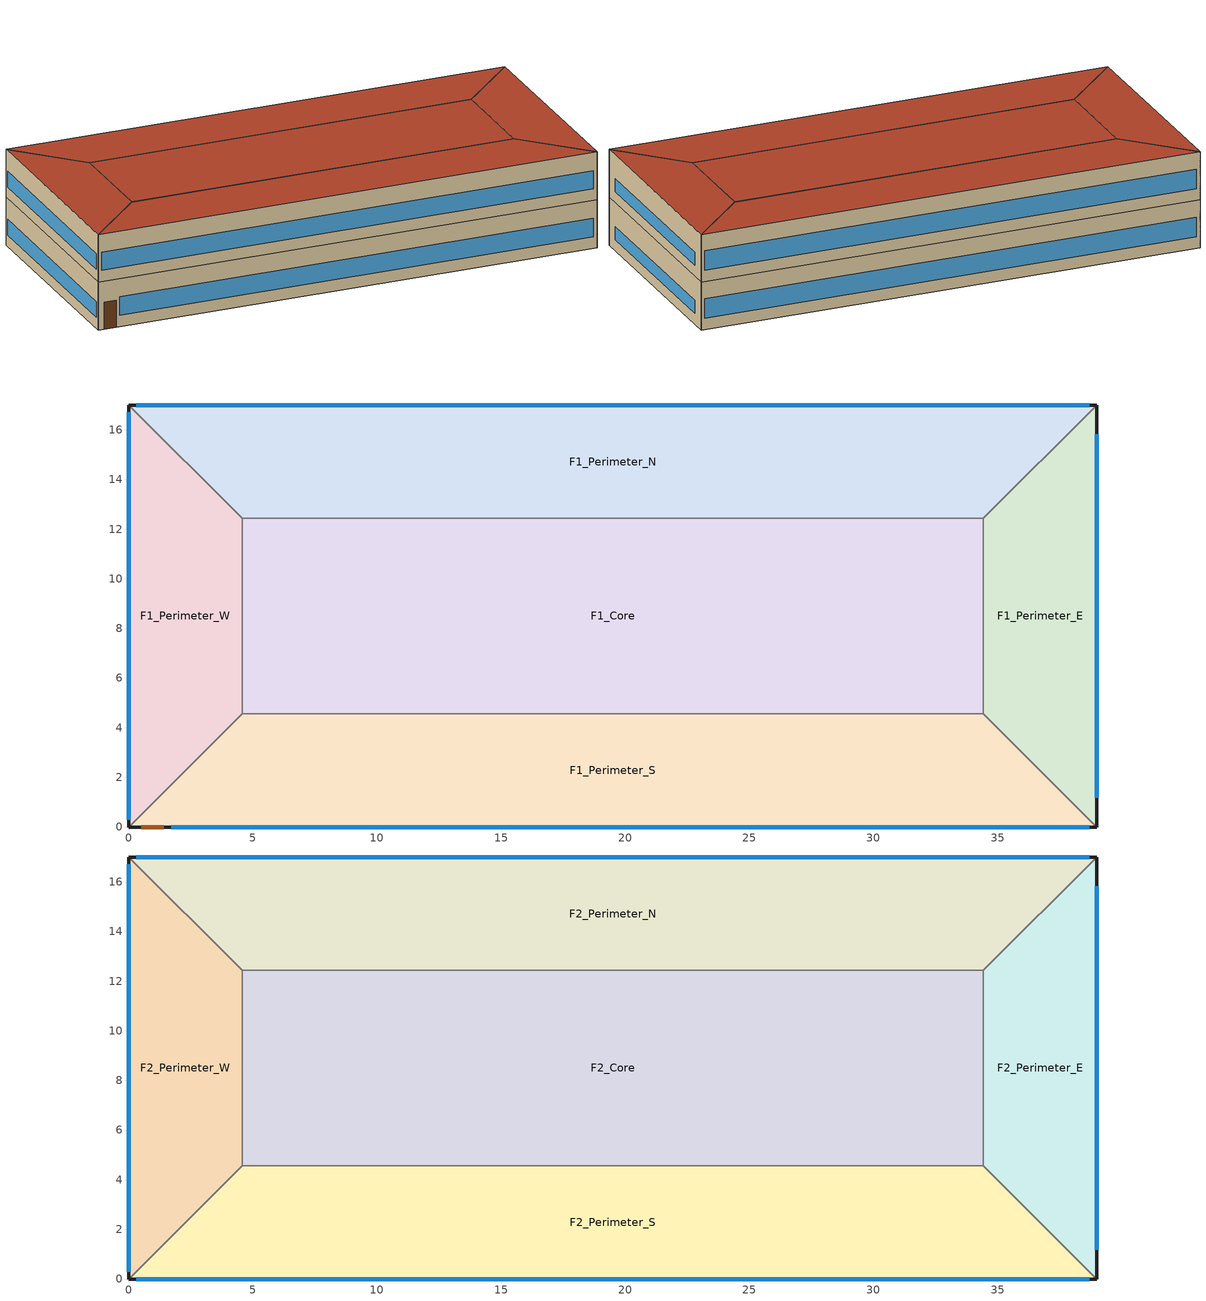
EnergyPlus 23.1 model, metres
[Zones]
F1_Perimeter_S
 floor ground (Slab): 4.57,4.57 34.43,4.57 39,0 0,0 z0
 wall outside (Exterior Wall): 0,0 39,0 z0:3.75
 wall to F1_Perimeter_E (Interior Wall): 39,0 34.43,4.57 z0:3.75
 wall to F1_Core (Interior Wall): 34.43,4.57 4.57,4.57 z0:3.75
 wall to F1_Perimeter_W (Interior Wall): 4.57,4.57 0,0 z0:3.75
 window (Window): 1.71,0 38.7,0 z0.9:2.36
 door (Exterior Door): 0.5,0 1.41,0 z0:2.13
F1_Perimeter_E
 floor ground (Slab): 34.43,4.57 34.43,12.43 39,17 39,0 z0
 wall outside (Exterior Wall): 39,0 39,17 z0:3.75
 wall to F1_Perimeter_N (Interior Wall): 39,17 34.43,12.43 z0:3.75
 wall to F1_Core (Interior Wall): 34.43,12.43 34.43,4.57 z0:3.75
 window (Window): 39,1.17 39,15.83 z0.9:1.9
F1_Perimeter_N
 floor ground (Slab): 34.43,12.43 4.57,12.43 0,17 39,17 z0
 wall outside (Exterior Wall): 39,17 0,17 z0:3.75
 wall to F1_Perimeter_W (Interior Wall): 0,17 4.57,12.43 z0:3.75
 wall to F1_Core (Interior Wall): 4.57,12.43 34.43,12.43 z0:3.75
 window (Window): 38.7,17 0.3,17 z0.9:2.42
F1_Perimeter_W
 floor ground (Slab): 4.57,12.43 4.57,4.57 0,0 0,17 z0
 wall outside (Exterior Wall): 0,17 0,0 z0:3.75
 wall to F1_Core (Interior Wall): 4.57,4.57 4.57,12.43 z0:3.75
 window (Window): 0,16.7 0,0.3 z0.9:2.14
F1_Core
 floor ground (Slab): 4.57,12.43 34.43,12.43 34.43,4.57 4.57,4.57 z0
F2_Perimeter_S
 floor to F1_Perimeter_S (Interior Floor): 4.57,4.57 34.43,4.57 39,0 0,0 z3.75
 wall outside (Exterior Wall): 0,0 39,0 z3.75:7.5
 wall to F2_Perimeter_E (Interior Wall): 39,0 34.43,4.57 z3.75:7.5
 wall to F2_Core (Interior Wall): 34.43,4.57 4.57,4.57 z3.75:7.5
 wall to F2_Perimeter_W (Interior Wall): 4.57,4.57 0,0 z3.75:7.5
 window (Window): 0.3,0 38.7,0 z4.65:6.06
 roof outside (Roof): 0,0 39,0 34.43,4.57 4.57,4.57 z7.5
F2_Perimeter_E
 floor to F1_Perimeter_E (Interior Floor): 34.43,4.57 34.43,12.43 39,17 39,0 z3.75
 wall outside (Exterior Wall): 39,0 39,17 z3.75:7.5
 wall to F2_Perimeter_N (Interior Wall): 39,17 34.43,12.43 z3.75:7.5
 wall to F2_Core (Interior Wall): 34.43,12.43 34.43,4.57 z3.75:7.5
 window (Window): 39,1.17 39,15.83 z4.65:5.65
 roof outside (Roof): 39,0 39,17 34.43,12.43 34.43,4.57 z7.5
F2_Perimeter_N
 floor to F1_Perimeter_N (Interior Floor): 34.43,12.43 4.57,12.43 0,17 39,17 z3.75
 wall outside (Exterior Wall): 39,17 0,17 z3.75:7.5
 wall to F2_Perimeter_W (Interior Wall): 0,17 4.57,12.43 z3.75:7.5
 wall to F2_Core (Interior Wall): 4.57,12.43 34.43,12.43 z3.75:7.5
 window (Window): 38.7,17 0.3,17 z4.65:6.17
 roof outside (Roof): 39,17 0,17 4.57,12.43 34.43,12.43 z7.5
F2_Perimeter_W
 floor to F1_Perimeter_W (Interior Floor): 4.57,12.43 4.57,4.57 0,0 0,17 z3.75
 wall outside (Exterior Wall): 0,17 0,0 z3.75:7.5
 wall to F2_Core (Interior Wall): 4.57,4.57 4.57,12.43 z3.75:7.5
 window (Window): 0,16.7 0,0.3 z4.65:5.89
 roof outside (Roof): 0,17 0,0 4.57,4.57 4.57,12.43 z7.5
F2_Core
 floor to F1_Core (Interior Floor): 4.57,12.43 34.43,12.43 34.43,4.57 4.57,4.57 z3.75
 roof outside (Roof): 4.57,4.57 34.43,4.57 34.43,12.43 4.57,12.43 z7.5
[Building]
V04-small-office-miami: 0, Suburbs, 0.04, 0.4, FullExterior, 25, 6
[Site:Location]
Miami FL: 25.82, -80.3, -5, 11
[Site:GroundTemperature:BuildingSurface]
18.7, 19.4, 19.8, 21.1, 22.2, 22.8, 23.1, 23, 22.7, 22.2, 20.8, 19.1
[SizingPeriod:DesignDay]
Miami Intl Ap Ann Htg 99.6% Condns DB: 1, 21, WinterDesignDay, 8.7, 0, DefaultMultipliers, , Wetbulb, 8.7, , , , , 101193, 3.8, 340, No, No, No, ASHRAEClearSky, , , , , 0
Miami Intl Ap Ann Clg .4% Condns DB=>MWB: 7, 21, SummerDesignDay, 33.2, 6.7, DefaultMultipliers, , Wetbulb, 25.3, , , , , 101193, 4.5, 140, No, No, No, ASHRAETau, , , 0.528, 1.905
[Material]
Face brick 100mm: MediumRough, 0.1, 0.89, 1920, 790, 0.9, 0.6, 0.6
Carpet pad 12mm: MediumRough, 0.0127, 0.06, 288, 1380, 0.9, 0.6, 0.6
Cast concrete 200mm: MediumRough, 0.2, 1.73, 2243, 837, 0.9, 0.6, 0.6
Gypsum board 13mm: MediumRough, 0.0127, 0.16, 800, 1090, 0.9, 0.6, 0.6
Metal deck 1.5mm: MediumRough, 0.0015, 45, 7680, 418, 0.9, 0.6, 0.6
Mineral wool 100mm: MediumRough, 0.1, 0.036, 64, 840, 0.9, 0.6, 0.6
Polyiso board 100mm: MediumRough, 0.1, 0.024, 30, 1470, 0.9, 0.6, 0.6
Roof membrane 10mm: MediumRough, 0.0095, 0.16, 1121, 1460, 0.9, 0.6, 0.6
Door panel: MediumSmooth, 0.045, 0.15, 600, 1630, 0.9, 0.6, 0.6
[Construction]
Exterior Wall: Face brick 100mm, Mineral wool 100mm, Gypsum board 13mm
Roof: Roof membrane 10mm, Polyiso board 100mm, Metal deck 1.5mm
Slab: Cast concrete 200mm, Carpet pad 12mm
Interior Floor: Cast concrete 200mm
Interior Wall: Gypsum board 13mm, Gypsum board 13mm
Window: Glazing
Exterior Door: Door panel
[WindowMaterial:SimpleGlazingSystem]
Glazing: 3.32, 0.23, 0.45
[Zone]
F1_Perimeter_S; F1_Perimeter_E; F1_Perimeter_N; F1_Perimeter_W; F1_Core; F2_Perimeter_S; F2_Perimeter_E; F2_Perimeter_N; F2_Perimeter_W; F2_Core: 0, 0, 0, 0, 1, 1, autocalculate, autocalculate, autocalculate, , , Yes
[People]
F1_Perimeter_S People: F1_Perimeter_S, Occupancy Schedule, People, 7.6003, , , 0.3, autocalculate, Activity Schedule
F1_Perimeter_E People: F1_Perimeter_E, Occupancy Schedule, People, 2.7439, , , 0.3, autocalculate, Activity Schedule
F1_Perimeter_N People: F1_Perimeter_N, Occupancy Schedule, People, 7.6003, , , 0.3, autocalculate, Activity Schedule
F1_Perimeter_W People: F1_Perimeter_W, Occupancy Schedule, People, 2.7439, , , 0.3, autocalculate, Activity Schedule
F1_Core People: F1_Core, Occupancy Schedule, People, 11.3367, , , 0.3, autocalculate, Activity Schedule
F2_Perimeter_S People: F2_Perimeter_S, Occupancy Schedule, People, 7.6003, , , 0.3, autocalculate, Activity Schedule
F2_Perimeter_E People: F2_Perimeter_E, Occupancy Schedule, People, 2.7439, , , 0.3, autocalculate, Activity Schedule
F2_Perimeter_N People: F2_Perimeter_N, Occupancy Schedule, People, 7.6003, , , 0.3, autocalculate, Activity Schedule
F2_Perimeter_W People: F2_Perimeter_W, Occupancy Schedule, People, 2.7439, , , 0.3, autocalculate, Activity Schedule
F2_Core People: F2_Core, Occupancy Schedule, People, 11.3367, , , 0.3, autocalculate, Activity Schedule
[Lights]
F1_Perimeter_S Lights: F1_Perimeter_S, Lighting Schedule, Watts/Area, , 9.42, , 0, 0.42, 0.18
F1_Perimeter_E Lights: F1_Perimeter_E, Lighting Schedule, Watts/Area, , 9.42, , 0, 0.42, 0.18
F1_Perimeter_N Lights: F1_Perimeter_N, Lighting Schedule, Watts/Area, , 9.42, , 0, 0.42, 0.18
F1_Perimeter_W Lights: F1_Perimeter_W, Lighting Schedule, Watts/Area, , 9.42, , 0, 0.42, 0.18
F1_Core Lights: F1_Core, Lighting Schedule, Watts/Area, , 9.42, , 0, 0.42, 0.18
F2_Perimeter_S Lights: F2_Perimeter_S, Lighting Schedule, Watts/Area, , 9.42, , 0, 0.42, 0.18
F2_Perimeter_E Lights: F2_Perimeter_E, Lighting Schedule, Watts/Area, , 9.42, , 0, 0.42, 0.18
F2_Perimeter_N Lights: F2_Perimeter_N, Lighting Schedule, Watts/Area, , 9.42, , 0, 0.42, 0.18
F2_Perimeter_W Lights: F2_Perimeter_W, Lighting Schedule, Watts/Area, , 9.42, , 0, 0.42, 0.18
F2_Core Lights: F2_Core, Lighting Schedule, Watts/Area, , 9.42, , 0, 0.42, 0.18
[ElectricEquipment]
F1_Perimeter_S Equipment: F1_Perimeter_S, Equipment Schedule, Watts/Area, , 9.14, , 0, 0.5, 0
F1_Perimeter_E Equipment: F1_Perimeter_E, Equipment Schedule, Watts/Area, , 9.14, , 0, 0.5, 0
F1_Perimeter_N Equipment: F1_Perimeter_N, Equipment Schedule, Watts/Area, , 9.14, , 0, 0.5, 0
F1_Perimeter_W Equipment: F1_Perimeter_W, Equipment Schedule, Watts/Area, , 9.14, , 0, 0.5, 0
F1_Core Equipment: F1_Core, Equipment Schedule, Watts/Area, , 9.14, , 0, 0.5, 0
F2_Perimeter_S Equipment: F2_Perimeter_S, Equipment Schedule, Watts/Area, , 9.14, , 0, 0.5, 0
F2_Perimeter_E Equipment: F2_Perimeter_E, Equipment Schedule, Watts/Area, , 9.14, , 0, 0.5, 0
F2_Perimeter_N Equipment: F2_Perimeter_N, Equipment Schedule, Watts/Area, , 9.14, , 0, 0.5, 0
F2_Perimeter_W Equipment: F2_Perimeter_W, Equipment Schedule, Watts/Area, , 9.14, , 0, 0.5, 0
F2_Core Equipment: F2_Core, Equipment Schedule, Watts/Area, , 9.14, , 0, 0.5, 0
[ZoneInfiltration:DesignFlowRate]
F1_Perimeter_S Infiltration: F1_Perimeter_S, Always On, AirChanges/Hour, , , , 0.19, 1, 0, 0, 0
F1_Perimeter_E Infiltration: F1_Perimeter_E, Always On, AirChanges/Hour, , , , 0.19, 1, 0, 0, 0
F1_Perimeter_N Infiltration: F1_Perimeter_N, Always On, AirChanges/Hour, , , , 0.19, 1, 0, 0, 0
F1_Perimeter_W Infiltration: F1_Perimeter_W, Always On, AirChanges/Hour, , , , 0.19, 1, 0, 0, 0
F1_Core Infiltration: F1_Core, Always On, AirChanges/Hour, , , , 0.19, 1, 0, 0, 0
F2_Perimeter_S Infiltration: F2_Perimeter_S, Always On, AirChanges/Hour, , , , 0.19, 1, 0, 0, 0
F2_Perimeter_E Infiltration: F2_Perimeter_E, Always On, AirChanges/Hour, , , , 0.19, 1, 0, 0, 0
F2_Perimeter_N Infiltration: F2_Perimeter_N, Always On, AirChanges/Hour, , , , 0.19, 1, 0, 0, 0
F2_Perimeter_W Infiltration: F2_Perimeter_W, Always On, AirChanges/Hour, , , , 0.19, 1, 0, 0, 0
F2_Core Infiltration: F2_Core, Always On, AirChanges/Hour, , , , 0.19, 1, 0, 0, 0
[HVACTemplate:Thermostat]
Thermostat: Heating Setpoint, , Cooling Setpoint
[HVACTemplate:Zone:Unitary]
F1_Perimeter_S: F1_Perimeter_S PSZ-HP, Thermostat, autosize, , , Flow/Person, 0.00236
F1_Perimeter_E: F1_Perimeter_E PSZ-HP, Thermostat, autosize, , , Flow/Person, 0.00236
F1_Perimeter_N: F1_Perimeter_N PSZ-HP, Thermostat, autosize, , , Flow/Person, 0.00236
F1_Perimeter_W: F1_Perimeter_W PSZ-HP, Thermostat, autosize, , , Flow/Person, 0.00236
F1_Core: F1_Core PSZ-HP, Thermostat, autosize, , , Flow/Person, 0.00236
F2_Perimeter_S: F2_Perimeter_S PSZ-HP, Thermostat, autosize, , , Flow/Person, 0.00236
F2_Perimeter_E: F2_Perimeter_E PSZ-HP, Thermostat, autosize, , , Flow/Person, 0.00236
F2_Perimeter_N: F2_Perimeter_N PSZ-HP, Thermostat, autosize, , , Flow/Person, 0.00236
F2_Perimeter_W: F2_Perimeter_W PSZ-HP, Thermostat, autosize, , , Flow/Person, 0.00236
F2_Core: F2_Core PSZ-HP, Thermostat, autosize, , , Flow/Person, 0.00236
[HVACTemplate:System:UnitaryHeatPump:AirToAir]
F1_Perimeter_S PSZ-HP: , F1_Perimeter_S, autosize, autosize, , , BlowThrough, 0.6, 500, 0.9, , SingleSpeedDX, , 12.8, autosize, autosize, 3.85, SingleSpeedDXHeatPump, , 45, autosize, 3.19, -8, , , , , Electric, , autosize, , , , autosize, autosize, , NoEconomizer
F1_Perimeter_E PSZ-HP: , F1_Perimeter_E, autosize, autosize, , , BlowThrough, 0.6, 500, 0.9, , SingleSpeedDX, , 12.8, autosize, autosize, 3.85, SingleSpeedDXHeatPump, , 45, autosize, 3.19, -8, , , , , Electric, , autosize, , , , autosize, autosize, , NoEconomizer
F1_Perimeter_N PSZ-HP: , F1_Perimeter_N, autosize, autosize, , , BlowThrough, 0.6, 500, 0.9, , SingleSpeedDX, , 12.8, autosize, autosize, 3.85, SingleSpeedDXHeatPump, , 45, autosize, 3.19, -8, , , , , Electric, , autosize, , , , autosize, autosize, , NoEconomizer
F1_Perimeter_W PSZ-HP: , F1_Perimeter_W, autosize, autosize, , , BlowThrough, 0.6, 500, 0.9, , SingleSpeedDX, , 12.8, autosize, autosize, 3.85, SingleSpeedDXHeatPump, , 45, autosize, 3.19, -8, , , , , Electric, , autosize, , , , autosize, autosize, , NoEconomizer
F1_Core PSZ-HP: , F1_Core, autosize, autosize, , , BlowThrough, 0.6, 500, 0.9, , SingleSpeedDX, , 12.8, autosize, autosize, 3.85, SingleSpeedDXHeatPump, , 45, autosize, 3.19, -8, , , , , Electric, , autosize, , , , autosize, autosize, , NoEconomizer
F2_Perimeter_S PSZ-HP: , F2_Perimeter_S, autosize, autosize, , , BlowThrough, 0.6, 500, 0.9, , SingleSpeedDX, , 12.8, autosize, autosize, 3.85, SingleSpeedDXHeatPump, , 45, autosize, 3.19, -8, , , , , Electric, , autosize, , , , autosize, autosize, , NoEconomizer
F2_Perimeter_E PSZ-HP: , F2_Perimeter_E, autosize, autosize, , , BlowThrough, 0.6, 500, 0.9, , SingleSpeedDX, , 12.8, autosize, autosize, 3.85, SingleSpeedDXHeatPump, , 45, autosize, 3.19, -8, , , , , Electric, , autosize, , , , autosize, autosize, , NoEconomizer
F2_Perimeter_N PSZ-HP: , F2_Perimeter_N, autosize, autosize, , , BlowThrough, 0.6, 500, 0.9, , SingleSpeedDX, , 12.8, autosize, autosize, 3.85, SingleSpeedDXHeatPump, , 45, autosize, 3.19, -8, , , , , Electric, , autosize, , , , autosize, autosize, , NoEconomizer
F2_Perimeter_W PSZ-HP: , F2_Perimeter_W, autosize, autosize, , , BlowThrough, 0.6, 500, 0.9, , SingleSpeedDX, , 12.8, autosize, autosize, 3.85, SingleSpeedDXHeatPump, , 45, autosize, 3.19, -8, , , , , Electric, , autosize, , , , autosize, autosize, , NoEconomizer
F2_Core PSZ-HP: , F2_Core, autosize, autosize, , , BlowThrough, 0.6, 500, 0.9, , SingleSpeedDX, , 12.8, autosize, autosize, 3.85, SingleSpeedDXHeatPump, , 45, autosize, 3.19, -8, , , , , Electric, , autosize, , , , autosize, autosize, , NoEconomizer
[Schedule:Compact]
Occupancy Schedule: Fraction, Through: 12/31, For: Weekdays SummerDesignDay WinterDesignDay, Until: 07:00, 0, Until: 18:00, 0.95, Until: 24:00, 0, For: Saturday, Until: 08:00, 0, Until: 12:00, 0.95, Until: 24:00, 0, For: Sunday Holidays AllOtherDays, Until: 24:00, 0
Lighting Schedule: Fraction, Through: 12/31, For: Weekdays SummerDesignDay WinterDesignDay, Until: 07:00, 0.05, Until: 18:00, 0.9, Until: 24:00, 0.05, For: Saturday, Until: 08:00, 0.05, Until: 12:00, 0.9, Until: 24:00, 0.05, For: Sunday Holidays AllOtherDays, Until: 24:00, 0.05
Equipment Schedule: Fraction, Through: 12/31, For: Weekdays SummerDesignDay WinterDesignDay, Until: 07:00, 0.3, Until: 18:00, 0.9, Until: 24:00, 0.3, For: Saturday, Until: 08:00, 0.3, Until: 12:00, 0.9, Until: 24:00, 0.3, For: Sunday Holidays AllOtherDays, Until: 24:00, 0.3
Activity Schedule: Any Number, Through: 12/31, For: AllDays, Until: 24:00, 120
Always On: Fraction, Through: 12/31, For: AllDays, Until: 24:00, 1
Heating Setpoint: Temperature, Through: 12/31, For: Weekdays, Until: 05:00, 15.6, Until: 18:00, 21, Until: 24:00, 15.6, For: Saturday, Until: 06:00, 15.6, Until: 12:00, 21, Until: 24:00, 15.6, For: SummerDesignDay WinterDesignDay, Until: 24:00, 21, For: Sunday Holidays AllOtherDays, Until: 24:00, 15.6
Cooling Setpoint: Temperature, Through: 12/31, For: Weekdays, Until: 05:00, 29.4, Until: 18:00, 24, Until: 24:00, 29.4, For: Saturday, Until: 06:00, 29.4, Until: 12:00, 24, Until: 24:00, 29.4, For: SummerDesignDay WinterDesignDay, Until: 24:00, 24, For: Sunday Holidays AllOtherDays, Until: 24:00, 29.4
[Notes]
source: assumed (half the monthly mean air temperature plus 9 C)
